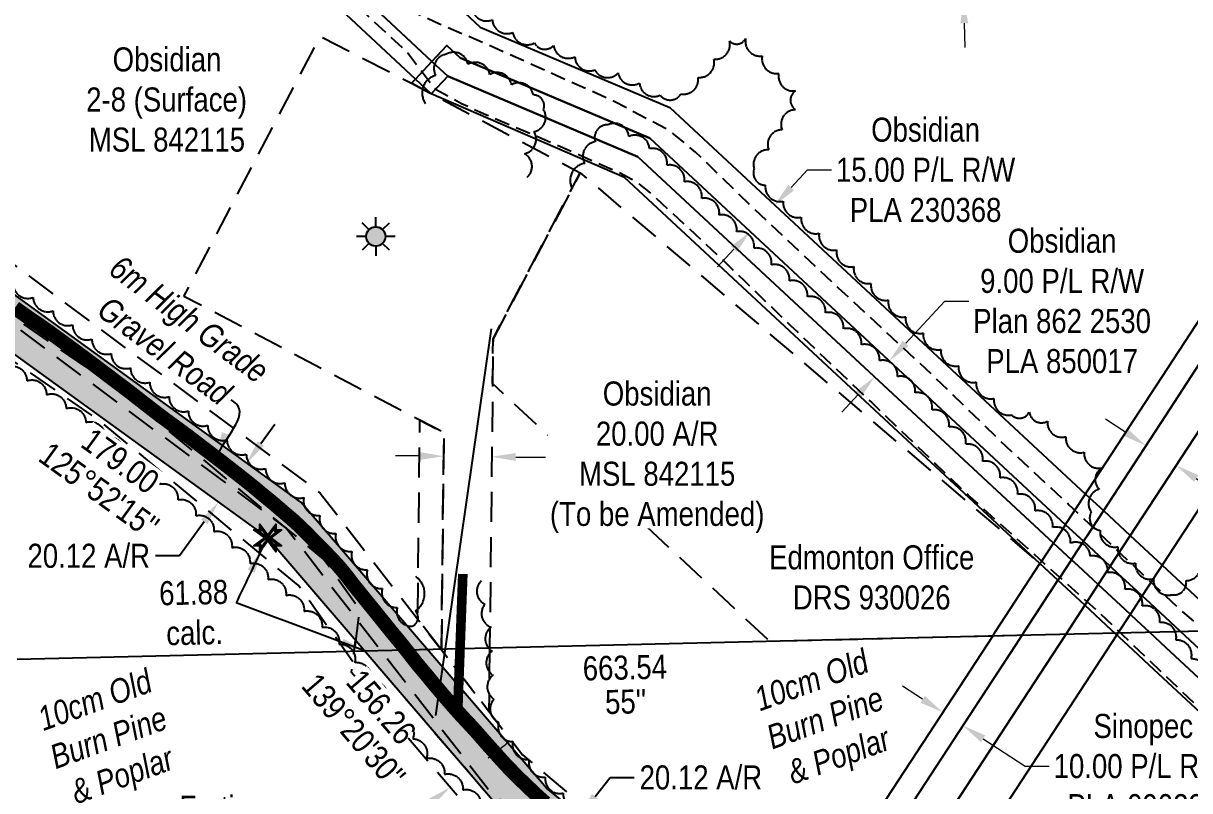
# Model space of a CAD drawing. Extents: x 613982 to 617633, y 5885839 to 5887889.
# Drawn here: x 615003.5 to 615488.2, y 5886910.2 to 5887229.1 of the extents above; entities that cross this region are included whole.
import ezdxf
from ezdxf.enums import TextEntityAlignment as Align

# ---------------------------------------------------------------- set-up
doc = ezdxf.new("R2010")
doc.units = 0
doc.header["$LTSCALE"] = 5
doc.header["$PDSIZE"] = 0.5
for name, pattern in [('0', [1, 1, 0]), ('foc-ACCESSROAD', [3.75, 2.5, -1.25]), ('foc-FLOWLINE', [3.75, 2.5, -1.25]), ('UG_PIPE', [1.875, 1.25, -0.625])]:
    doc.linetypes.add(name, pattern=pattern)
doc.layers.get('Defpoints').update_dxf_attribs({"color": 9})
for name, color, linetype in [('AS-PIPE-UG', 44, 'UG_PIPE'), ('AS-POWER', 104, 'foc-POWER'), ('AS-ROADS', 254, 'Continuous'), ('C-AR', 13, 'foc-ACCESSROAD'), ('C-RW', 13, 'Continuous'), ('C-WS', 13, 'foc-ACCESSROAD'), ('C-WS-S', 8, 'Continuous'), ('F-EZE', 190, 'foc-FLOWLINE'), ('F-RW', 190, 'Continuous'), ('F-WS', 190, 'foc-ACCESSROAD'), ('L-BD', 7, 'Continuous'), ('L-BD1', 253, 'Continuous'), ('L-MON', 1, 'Continuous'), ('L-SEC', 7, 'Continuous'), ('P-PROPOSED', 10, 'Continuous'), ('P-PROPOSED-H', 21, 'Continuous'), ('P-TXT', 4, 'Continuous'), ('T-BUSH', 110, '0'), ('T-BUSH-T', 110, 'Continuous')]:
    doc.layers.add(name, color=color, linetype=linetype)
for name, color, linetype, lineweight in [('C-AR-T', 13, 'Continuous', 9), ('C-RW-T', 13, 'Continuous', 9), ('C-WS-T', 13, 'Continuous', 9), ('F-EZE-T', 190, 'Continuous', 9), ('F-RW-T', 190, 'Continuous', 9), ('F-WS-T', 190, 'Continuous', 9), ('T-TEXT', 48, 'Continuous', 18)]:
    doc.layers.add(name, color=color, linetype=linetype, lineweight=lineweight)
doc.styles.add('175L', font='ARIALN.TTF', dxfattribs={"height": 20})
doc.styles.add('80CG', font='ARIALN.TTF', dxfattribs={"height": 10})
doc.styles.add('80L', font='ARIALN.TTF', dxfattribs={"height": 10})
doc.styles.add('80LS', font='ARIALNI.TTF', dxfattribs={"height": 10})
doc.styles.add('foc-LtypeFont', font='ARIALN.TTF', dxfattribs={"height": 7.35})
doc.linetypes.add('foc-POWER', pattern='A,6,-1,["P",foc-LtypeFont,S=0.2,R=0,X=-0.625,Y=-0.75],-1.24,4', length=12.24)
doc.dimstyles.new('Compass 5 000', dxfattribs={"dimscale": 5, "dimtxt": 9, "dimasz": 2, "dimexe": 0.2, "dimexo": 0.0625, "dimgap": 0.5, "dimtad": 0, "dimtih": 1, "dimtoh": 1, "dimzin": 0, "dimdsep": 46, "dimtxsty": '80CG', "dimcen": 0.1, "dimse1": 1, "dimse2": 1, "dimclrd": 256, "dimclrt": 256, "dimaunit": 1, "dimadec": 4, "dimazin": 0, "dimtfac": 0.06, "dimtofl": 0, "dimtmove": 0, "dimatfit": 1, "dimfxl": 0.2, "dimtolj": 1, "dimtzin": 0, "dimlwd": -1, "dimarcsym": 0})

# ---------------------------------------------------------------- blocks, each defined once
blk = doc.blocks.new('*D29')
at = {"layer": 'C-AR-T', "transparency": 16777216}
for p, q in [((615168.13, 5887049.3), (615158.13, 5887049.41)), ((615208.13, 5887048.87), (615220.52, 5887048.74))]:
    blk.add_line(p, q, dxfattribs=at)
for points in [[(615168.15, 5887050.97), (615168.11, 5887047.64), (615178.13, 5887049.19)], [(615208.15, 5887050.54), (615208.11, 5887047.21), (615198.13, 5887048.98)]]:
    blk.add_solid(points, dxfattribs=at)
at = {"layer": 'Defpoints', "color": 0, "transparency": 16777216}
for p in [(615198.13, 5887048.98), (615177.83, 5887020.92), (615197.82, 5887020.71)]:
    blk.add_point(p, dxfattribs=at)
at = {"layer": 'C-AR-T', "transparency": 16777216, "insert": (615266.9, 5887048.74), "char_height": 10, "attachment_point": 5, "style": '80CG', "bg_fill": 3, "box_fill_scale": 1.1, "bg_fill_color": 256, "bg_fill_true_color": 13158600, "bg_fill_transparency": 0}
blk.add_mtext('\\A1;Obsidian\\P20.00 A/R\\PMSL 842115\\P(To be Amended)', dxfattribs=at)
blk = doc.blocks.new('*D36')
at = {"layer": 'C-RW-T', "transparency": 16777216}
for p, q in [((615559.72, 5886907.75), (615566.52, 5886915.08)), ((615539.26, 5886885.71), (615521.6, 5886866.69)), ((615521.6, 5886866.69), (615511.6, 5886866.69))]:
    blk.add_line(p, q, dxfattribs=at)
for points in [[(615558.5, 5886908.88), (615560.94, 5886906.62), (615552.91, 5886900.42)], [(615538.04, 5886886.85), (615540.49, 5886884.58), (615546.07, 5886893.04)]]:
    blk.add_solid(points, dxfattribs=at)
at = {"layer": 'Defpoints', "color": 0, "transparency": 16777216}
for p in [(615505.44, 5886944.48), (615498.59, 5886937.11), (615546.07, 5886893.04)]:
    blk.add_point(p, dxfattribs=at)
at = {"layer": 'C-RW-T', "transparency": 16777216, "insert": (615472.52, 5886866.69), "char_height": 10, "attachment_point": 5, "style": '80CG'}
blk.add_mtext('\\A1;Obsidian\\P10.06 P/L R/W\\PPLA 961', dxfattribs=at)
blk = doc.blocks.new('*D41')
at = {"layer": 'C-RW-T', "transparency": 16777216}
for p, q in [((615393.39, 5887288.49), (615383.39, 5887288.49)), ((615393.85, 5887264.34), (615393.39, 5887288.49)), ((615394.53, 5887229.09), (615394.73, 5887219.09))]:
    blk.add_line(p, q, dxfattribs=at)
for points in [[(615395.52, 5887264.37), (615392.19, 5887264.3), (615394.05, 5887254.34)], [(615396.2, 5887229.12), (615392.87, 5887229.06), (615394.34, 5887239.09)]]:
    blk.add_solid(points, dxfattribs=at)
at = {"layer": 'Defpoints', "color": 0, "transparency": 16777216}
for p in [(615377.89, 5887254.03), (615394.05, 5887254.34), (615378.19, 5887238.78)]:
    blk.add_point(p, dxfattribs=at)
at = {"layer": 'C-RW-T', "transparency": 16777216, "insert": (615331.89, 5887288.49), "char_height": 10, "attachment_point": 5, "style": '80CG'}
blk.add_mtext('\\A1;Obsidian\\P15.24 Flowline R/W\\PPLA 4994', dxfattribs=at)
blk = doc.blocks.new('*D45')
at = {"layer": 'C-RW-T', "transparency": 16777216}
for p, q in [((615322.56, 5887160.83), (615329.37, 5887168.15)), ((615329.37, 5887168.15), (615339.37, 5887168.15)), ((615298.75, 5887135.18), (615291.95, 5887127.85))]:
    blk.add_line(p, q, dxfattribs=at)
for points in [[(615321.34, 5887161.96), (615323.78, 5887159.69), (615315.76, 5887153.5)], [(615297.53, 5887136.31), (615299.98, 5887134.04), (615305.56, 5887142.51)]]:
    blk.add_solid(points, dxfattribs=at)
at = {"layer": 'Defpoints', "color": 0, "transparency": 16777216}
for p in [(615315.76, 5887153.5), (615316.13, 5887153.16), (615305.93, 5887142.17)]:
    blk.add_point(p, dxfattribs=at)
at = {"layer": 'C-RW-T', "transparency": 16777216, "insert": (615378.45, 5887168.15), "char_height": 10, "attachment_point": 5, "style": '80CG'}
blk.add_mtext('\\A1;Obsidian\\P15.00 P/L R/W\\PPLA 230368', dxfattribs=at)
blk = doc.blocks.new('*D47')
at = {"layer": 'C-RW-T', "transparency": 16777216}
for p, q in [((615370.19, 5887096.11), (615386.48, 5887113.65)), ((615386.48, 5887113.65), (615396.48, 5887113.65)), ((615350.47, 5887074.85), (615343.66, 5887067.53))]:
    blk.add_line(p, q, dxfattribs=at)
for points in [[(615368.97, 5887097.24), (615371.41, 5887094.97), (615363.39, 5887088.78)], [(615349.24, 5887075.99), (615351.69, 5887073.72), (615357.27, 5887082.18)]]:
    blk.add_solid(points, dxfattribs=at)
at = {"layer": 'Defpoints', "color": 0, "transparency": 16777216}
for p in [(615344.75, 5887106.08), (615338.63, 5887099.48), (615363.39, 5887088.78)]:
    blk.add_point(p, dxfattribs=at)
at = {"layer": 'C-RW-T', "transparency": 16777216, "insert": (615435.2, 5887113.65), "char_height": 10, "attachment_point": 5, "style": '80CG'}
blk.add_mtext('\\A1;Obsidian\\P9.00 P/L R/W\\PPlan 862 2530\\PPLA 850017', dxfattribs=at)
blk = doc.blocks.new('*D59')
at = {"layer": 'Defpoints', "color": 0, "transparency": 16777216}
for p in [(615473.74, 5887059.31), (615486.33, 5887051.09), (615482.6, 5887045.38)]:
    blk.add_point(p, dxfattribs=at)
at = {"layer": 'F-RW-T', "transparency": 16777216}
for p, q in [((615461.64, 5887059.07), (615453.27, 5887064.54)), ((615490.97, 5887039.91), (615509.14, 5887028.04)), ((615509.14, 5887028.04), (615519.14, 5887028.04))]:
    blk.add_line(p, q, dxfattribs=at)
for points in [[(615462.55, 5887060.47), (615460.73, 5887057.68), (615470.01, 5887053.6)], [(615491.88, 5887041.31), (615490.06, 5887038.52), (615482.6, 5887045.38)]]:
    blk.add_solid(points, dxfattribs=at)
at = {"layer": 'F-RW-T', "transparency": 16777216, "insert": (615558.23, 5887028.04), "char_height": 10, "attachment_point": 5, "style": '80CG'}
blk.add_mtext('\\A1;Sinopec\\P15.00 P/L R/W\\PPLA 050709', dxfattribs=at)
blk = doc.blocks.new('*D62')
at = {"layer": 'Defpoints', "color": 0, "transparency": 16777216}
for p in [(615385.61, 5886942.73), (615372.38, 5886922.46), (615380.75, 5886916.99)]:
    blk.add_point(p, dxfattribs=at)
at = {"layer": 'F-RW-T', "transparency": 16777216}
for p, q in [((615377.24, 5886948.19), (615368.87, 5886953.66)), ((615402.36, 5886931.79), (615419.84, 5886920.37)), ((615419.84, 5886920.37), (615429.84, 5886920.37))]:
    blk.add_line(p, q, dxfattribs=at)
for points in [[(615378.15, 5886949.59), (615376.33, 5886946.8), (615385.61, 5886942.73)], [(615403.27, 5886933.18), (615401.45, 5886930.39), (615393.99, 5886937.26)]]:
    blk.add_solid(points, dxfattribs=at)
at = {"layer": 'F-RW-T', "transparency": 16777216, "insert": (615468.93, 5886920.37), "char_height": 10, "attachment_point": 5, "style": '80CG'}
blk.add_mtext('\\A1;Sinopec\\P10.00 P/L R/W\\PPLA 090223', dxfattribs=at)
blk = doc.blocks.new('GAS')
h = blk.add_hatch(color=255)
h.dxf.hatch_style = 1
edge = h.paths.add_edge_path()
edge.add_arc((0, 0), 0.9, 0, 360)
for p, q in [((-0.571, 0.571), (-1.142, 1.142)), ((0, 0.808), (0, 1.616)), ((0.571, 0.571), (1.142, 1.142)), ((-0.808, 0), (-1.616, 0)), ((1.616, 0), (0.808, 0)), ((-0.571, -0.571), (-1.142, -1.142)), ((0, -0.808), (0, -1.616)), ((1.142, -1.142), (0.571, -0.571))]:
    blk.add_line(p, q)
blk.add_circle((0, 0), 0.8)
blk = doc.blocks.new('TEMP')
h = blk.add_hatch(color=255)
h.dxf.hatch_style = 1
h.paths.add_polyline_path([(0, 0.251), (-0.666, 1.152), (-0.666, 0.666), (-1.152, 0.666), (-0.251, 0), (-1.152, -0.666), (-0.666, -0.666), (-0.666, -1.152), (0, -0.251), (0.666, -1.152), (0.666, -0.666), (1.152, -0.666), (0.251, 0), (1.152, 0.666), (0.666, 0.666), (0.666, 1.152)])
h.paths.add_polyline_path([(0.566, 0.849), (0.566, 0.566), (0.849, 0.566), (0.083, 0), (0.849, -0.566), (0.566, -0.566), (0.566, -0.849), (0, -0.083), (-0.566, -0.849), (-0.566, -0.566), (-0.849, -0.566), (-0.083, 0), (-0.849, 0.566), (-0.566, 0.566), (-0.566, 0.849), (0, 0.083)], flags=16)
h = blk.add_hatch(color=1)
h.dxf.hatch_style = 1
h.paths.add_polyline_path([(0, 0.083), (-0.566, 0.849), (-0.566, 0.566), (-0.849, 0.566), (-0.083, 0), (-0.849, -0.566), (-0.566, -0.566), (-0.566, -0.849), (0, -0.083), (0.566, -0.849), (0.566, -0.566), (0.849, -0.566), (0.083, 0), (0.849, 0.566), (0.566, 0.566), (0.566, 0.849)])
at = {"color": 1}
for p, q in [((-0.083, 0), (0.083, 0)), ((0, 0.083), (0, -0.083))]:
    blk.add_line(p, q, dxfattribs=at)
at = {"color": 255, "flags": 128}
blk.add_lwpolyline([(-0.251, 0), (-1.152, 0.666), (-0.666, 0.666), (-0.666, 1.152), (0, 0.251), (0.666, 1.152), (0.666, 0.666), (1.152, 0.666), (0.251, 0), (1.152, -0.666), (0.666, -0.666), (0.666, -1.152), (0, -0.251), (-0.666, -1.152), (-0.666, -0.666), (-1.152, -0.666)], close=True, dxfattribs=at)
at = {"color": 1, "flags": 128}
blk.add_lwpolyline([(-0.083, 0), (-0.849, 0.566), (-0.566, 0.566), (-0.566, 0.849), (0, 0.083), (0.566, 0.849), (0.566, 0.566), (0.849, 0.566), (0.083, 0), (0.849, -0.566), (0.566, -0.566), (0.566, -0.849), (0, -0.083), (-0.566, -0.849), (-0.566, -0.566), (-0.849, -0.566)], close=True, dxfattribs=at)
blk = doc.blocks.new('*D76')
at = {"layer": 'Defpoints', "color": 0, "transparency": 16777216}
for p in [(615188, 5886918.71), (615180.09, 5886912.6), (615180.85, 5886911.62)]:
    blk.add_point(p, dxfattribs=at)
at = {"layer": 'F-EZE-T', "transparency": 16777216}
for p, q in [((615196.67, 5886923.84), (615204.59, 5886929.96)), ((615172.94, 5886905.5), (615137.49, 5886878.11)), ((615137.49, 5886878.11), (615127.49, 5886878.11))]:
    blk.add_line(p, q, dxfattribs=at)
for points in [[(615195.65, 5886925.16), (615197.69, 5886922.52), (615188.76, 5886917.73)], [(615171.92, 5886906.82), (615173.96, 5886904.18), (615180.85, 5886911.62)]]:
    blk.add_solid(points, dxfattribs=at)
at = {"layer": 'F-EZE-T', "transparency": 16777216, "insert": (615082.69, 5886878.11), "char_height": 10, "attachment_point": 5, "style": '80CG'}
blk.add_mtext('\\A1;Fortis\\P10.00 Vegetation\\PControl R/W\\PEZE 870566', dxfattribs=at)
blk = doc.blocks.new('*D79')
at = {"layer": 'Defpoints', "color": 0, "transparency": 16777216}
for p in [(615095.19, 5887047.17), (615083.41, 5887030.87), (615084.52, 5887030.07)]:
    blk.add_point(p, dxfattribs=at)
at = {"layer": 'P-TXT', "transparency": 16777216}
for p, q in [((615102.17, 5887054.47), (615108.03, 5887062.57)), ((615078.66, 5887021.96), (615068.39, 5887007.75)), ((615068.39, 5887007.75), (615058.39, 5887007.75))]:
    blk.add_line(p, q, dxfattribs=at)
for points in [[(615100.82, 5887055.45), (615103.52, 5887053.49), (615096.31, 5887046.37)], [(615077.31, 5887022.94), (615080.01, 5887020.99), (615084.52, 5887030.07)]]:
    blk.add_solid(points, dxfattribs=at)
at = {"layer": 'P-TXT', "transparency": 16777216, "insert": (615030.65, 5887007.75), "char_height": 10, "attachment_point": 5, "style": '80CG'}
blk.add_mtext('\\A1;20.12 A/R', dxfattribs=at)
blk = doc.blocks.new('*D80')
at = {"layer": 'Defpoints', "color": 0, "transparency": 16777216}
for p in [(615234.81, 5886900.05), (615243.17, 5886893.35), (615230.58, 5886877.66)]:
    blk.add_point(p, dxfattribs=at)
at = {"layer": 'P-TXT', "transparency": 16777216}
for p, q in [((615241.07, 5886907.85), (615247.33, 5886915.65)), ((615247.33, 5886915.65), (615257.33, 5886915.65)), ((615215.97, 5886876.57), (615209.71, 5886868.77))]:
    blk.add_line(p, q, dxfattribs=at)
for points in [[(615239.77, 5886908.9), (615242.37, 5886906.81), (615234.81, 5886900.05)], [(615214.67, 5886877.61), (615217.27, 5886875.52), (615222.23, 5886884.37)]]:
    blk.add_solid(points, dxfattribs=at)
at = {"layer": 'P-TXT', "transparency": 16777216, "insert": (615285.06, 5886915.65), "char_height": 10, "attachment_point": 5, "style": '80CG'}
blk.add_mtext('\\A1;20.12 A/R', dxfattribs=at)

msp = doc.modelspace()

# ---------------------------------------------------------------- hatches: boundary and pattern name
at = {"layer": 'P-PROPOSED-H'}
h = msp.add_hatch(color=256, dxfattribs=at)
h.dxf.hatch_style = 1
h.paths.add_polyline_path([(614793.586, 5887162.269), (614960.037, 5887120.083), (615105.034, 5887015.236), (615206.805, 5886896.741), (615384.875, 5886753.869), (615383.848, 5886785.331), (615346.874, 5886810.145), (615220.847, 5886911.26), (615118.744, 5887030.142), (614968.706, 5887138.635), (614793.114, 5887183.138)])

# ---------------------------------------------------------------- linework, layer by layer
at = {"layer": 'AS-PIPE-UG', "flags": 128}
for points in [[(615509.574, 5886781.53), (615511.394, 5886785.946), (615514.34, 5886792.812), (615517.991, 5886801.301), (615521.439, 5886809.824), (615523.596, 5886819.279), (615525.93, 5886832.97), (615525.654, 5886851.128), (615520.971, 5886879.999), (615521.827, 5886912.577), (615520.47, 5886932.661), (615520.212, 5886944.424), (615519.98, 5886948.583), (615519.922, 5886952.318), (615517.795, 5886956.605), (615509.695, 5886964.128), (615483.593, 5886986.06), (615437.72, 5887029.315), (615411.999, 5887053.174), (615382.927, 5887081.367), (615342.238, 5887119.091), (615306.298, 5887152.822), (615289.105, 5887169.566), (615282.805, 5887175.6), (615278.07, 5887179.504), (615271.901, 5887184.508), (615248.771, 5887196.791), (615230.659, 5887204.822), (615196.228, 5887220.311), (615176.483, 5887228.676), (615166.268, 5887233.476), (615162.001, 5887236.257), (615153.124, 5887243.049), (615127.03, 5887267.502), (615093.713, 5887297.84), (615047.565, 5887341.939), (615021.581, 5887364.998), (614987.294, 5887395.258), (614957.68, 5887420.286), (614916.534, 5887458.336), (614877.37, 5887497.53), (614859.112, 5887516.399), (614843.675, 5887530.657), (614837.124, 5887536.195), (614830.35, 5887541.639), (614822.624, 5887548.024), (614816.637, 5887553.047), (614813.933, 5887554.584), (614808.412, 5887558.82), (614806.01, 5887560.829), (614805.239, 5887563.402), (614805.452, 5887567.769), (614804.801, 5887568.746)], [(614874.762, 5887484.947), (614888.678, 5887473.024), (614901.499, 5887461.644), (614915.934, 5887447.31), (614933.102, 5887429.686), (614951.127, 5887413.424), (614965.866, 5887399.098), (614980.336, 5887385.941), (614994.465, 5887372.86), (615013.04, 5887355.692), (615028.815, 5887342.096), (615042.23, 5887329.712), (615056.508, 5887316.568), (615071.518, 5887302.823), (615092.555, 5887282.614), (615121.936, 5887255.113), (615132.474, 5887245.45), (615150.961, 5887228.145), (615162.877, 5887217.234), (615174.827, 5887201.662), (615185.639, 5887195.761), (615195.962, 5887191.074), (615219.089, 5887181.213), (615251.106, 5887167.166), (615256.302, 5887164.377), (615259.297, 5887162.4), (615265.837, 5887157.084), (615292.548, 5887132.298), (615303.067, 5887122.162), (615322.183, 5887103.667), (615355.934, 5887071.596), (615396.889, 5887032.345), (615451.006, 5886983.867), (615491.313, 5886945.393), (615517.582, 5886920.835), (615560.609, 5886879.49), (615575.792, 5886865.042), (615583.067, 5886856.566), (615587.272, 5886848.722), (615592.028, 5886837.959), (615600.516, 5886809.895), (615603.778, 5886798.3), (615606.449, 5886789.985), (615609.584, 5886781.845), (615613.047, 5886780.028)]]:
    msp.add_lwpolyline(points, dxfattribs=at)
at = {"layer": 'AS-POWER', "flags": 128}
msp.add_lwpolyline([(615174.912, 5886941.41), (615198.064, 5887102.129)], dxfattribs=at)
at = {"layer": 'AS-ROADS', "flags": 128}
for points, const_width in [([(615220.43, 5886905.116), (615217.641, 5886907.564), (615214.964, 5886910.087), (615212.365, 5886912.58), (615209.851, 5886914.996), (615207.417, 5886917.441), (615205.029, 5886919.857), (615202.73, 5886922.329), (615200.287, 5886925.03), (615197.691, 5886927.921), (615195.642, 5886930.213), (615193.533, 5886932.634), (615191.379, 5886935.076), (615189.157, 5886937.506), (615186.895, 5886939.908), (615184.624, 5886942.383), (615182.393, 5886944.872), (615180.216, 5886947.392), (615178.038, 5886949.88), (615175.918, 5886952.407), (615173.794, 5886954.916), (615171.722, 5886957.463), (615169.612, 5886959.957), (615167.481, 5886962.501), (615165.399, 5886965.125), (615163.322, 5886967.807), (615161.156, 5886970.526), (615158.9, 5886973.281), (615156.563, 5886976.068), (615154.21, 5886979.01), (615151.823, 5886981.971), (615149.462, 5886984.918), (615147.103, 5886987.8), (615144.778, 5886990.666), (615142.492, 5886993.471), (615140.275, 5886996.237), (615138.195, 5886999.005), (615136.068, 5887001.618), (615133.895, 5887004.176), (615131.554, 5887006.673), (615129.073, 5887009.243), (615126.488, 5887011.878), (615123.787, 5887014.613), (615120.985, 5887017.458), (615118.052, 5887020.319), (615115.014, 5887023.101), (615112.114, 5887025.542), (615109.556, 5887027.746), (615107.077, 5887029.864), (615104.598, 5887031.896), (615102.114, 5887033.921), (615099.671, 5887035.992), (615097.056, 5887038.105), (615094.179, 5887040.407), (615091.099, 5887042.793), (615087.931, 5887045.282), (615084.69, 5887047.785), (615081.42, 5887050.296), (615078.082, 5887052.798), (615074.794, 5887055.354), (615071.477, 5887057.901), (615068.056, 5887060.391), (615064.592, 5887062.933), (615061.153, 5887065.458), (615057.762, 5887068.036), (615054.412, 5887070.649), (615051.018, 5887073.3), (615047.581, 5887075.983), (615044.064, 5887078.637), (615040.494, 5887081.32), (615036.946, 5887084.012), (615033.375, 5887086.735), (615029.794, 5887089.413), (615026.186, 5887092.071), (615022.606, 5887094.726), (615020.184, 5887096.497), (615016.57, 5887099.139), (615014.14, 5887100.929), (615010.505, 5887103.494), (615006.896, 5887105.927), (615003.341, 5887108.42), (614999.93, 5887110.848)], 5.998), ([(615183.989, 5886943.094), (615186.119, 5887000.265)], 3.999)]:
    msp.add_lwpolyline(points, dxfattribs=dict(at, const_width=const_width))
at = {"layer": 'C-AR', "flags": 128}
msp.add_lwpolyline([(614792.958, 5887189.971), (614978.266, 5887144.603), (615126.854, 5887033.9), (615210.947, 5886925.08), (615384.037, 5886779.556), (615384.918, 5886752.577), (615196.352, 5886911.075), (615112.626, 5887019.42), (614969.521, 5887126.037), (614793.433, 5887169.148)], close=True, dxfattribs=at)
at = {"layer": 'C-RW', "flags": 128}
for points in [[(615583.629, 5886858.148), (615471.432, 5886962.378), (615464.673, 5886968.657), (615457.118, 5886975.669), (615455.775, 5886976.923), (615444.619, 5886987.288), (615433.467, 5886997.648), (615425.992, 5887004.558), (615253.287, 5887165.051), (615173.007, 5887199.798), (615166.428, 5887205.935), (615135.713, 5887234.589)], [(615150.161, 5887234.861), (615173.286, 5887213.284), (615179.865, 5887207.147), (615258.844, 5887173.627), (615431.62, 5887013.106), (615439.056, 5887006.196), (615441.847, 5887003.604), (615450.208, 5886995.836), (615461.364, 5886985.472), (615466.087, 5886981.085), (615471.536, 5886976.018), (615478.283, 5886969.752), (615592.411, 5886863.729)], [(615513.631, 5886949.194), (615484.422, 5886976.331), (615471.784, 5886988.071), (615468.495, 5886991.126), (615466.358, 5886993.111), (615458.563, 5887000.353), (615455.202, 5887003.475), (615444.052, 5887013.835), (615436.614, 5887020.745), (615263.811, 5887181.293), (615184.967, 5887214.755), (615179.455, 5887219.895), (615173.286, 5887213.284), (615162.481, 5887223.367), (615150.161, 5887234.861)], [(615184.722, 5887235.513), (615193.33, 5887227.523), (615272.094, 5887194.066), (615444.938, 5887033.476), (615452.37, 5887026.571), (615463.526, 5887016.207), (615476.814, 5887003.863), (615505.881, 5886976.851)], [(615592.411, 5886863.729), (615478.283, 5886969.752), (615471.536, 5886976.018), (615466.087, 5886981.085), (615461.364, 5886985.472), (615450.208, 5886995.836), (615441.847, 5887003.604), (615439.056, 5887006.196), (615431.62, 5887013.106), (615258.844, 5887173.627), (615179.865, 5887207.147), (615173.007, 5887199.798), (615164.773, 5887204.162), (615166.428, 5887205.935), (615173.286, 5887213.284), (615179.455, 5887219.895), (615184.967, 5887214.755), (615184.967, 5887214.755), (615263.811, 5887181.293), (615436.615, 5887020.745), (615444.053, 5887013.836), (615455.203, 5887003.476), (615458.563, 5887000.354), (615466.358, 5886993.111), (615471.784, 5886988.071), (615484.422, 5886976.331), (615600.26, 5886868.714)]]:
    msp.add_lwpolyline(points, dxfattribs=at)
at = {"layer": 'C-WS', "flags": 128}
msp.add_lwpolyline([(615197.257, 5886969.382), (615196.964, 5886943.175), (615177.248, 5886968.689), (615178.256, 5887058.938), (615168.309, 5887064.155), (615070.213, 5887115.598), (615126.871, 5887223.642), (615164.773, 5887204.162), (615173.007, 5887199.798), (615234.916, 5887166.983), (615198.692, 5887097.909), (615198.485, 5887079.391), (615197.257, 5886969.382)], close=True, dxfattribs=at)
at = {"layer": 'F-EZE', "flags": 128}
for points in [[(615140.407, 5886963.797), (615117.719, 5886995.55), (615034.922, 5887064.192), (614967.807, 5887110.481), (614966.325, 5887111.204), (614945.804, 5887121.214), (614922.003, 5887128.831), (614820.518, 5887152.25), (614803.233, 5887154.74), (614794.665, 5887155.974), (614794.667, 5887155.92), (614791.671, 5887155.798), (614791.626, 5887156.897), (614788.116, 5887157.402), (614786.518, 5887196.151), (614775.619, 5887525.42), (614790.605, 5887525.916), (614801.502, 5887196.708), (614802.605, 5887169.979), (614823.278, 5887167.002), (614925.98, 5887143.302), (614951.405, 5887135.165), (614972.898, 5887124.681), (614975.393, 5887123.464), (615043.981, 5887076.158), (615128.788, 5887005.851), (615143.229, 5886985.639)], [(615177.248, 5886968.689), (615167.385, 5886981.452), (615168.309, 5887064.155), (615178.256, 5887058.938), (615177.248, 5886968.689)], [(615385.305, 5886740.709), (615199.826, 5886889.524), (615139.835, 5886959.374), (615141.558, 5886972.71), (615206.805, 5886896.741), (615384.875, 5886753.869)]]:
    msp.add_lwpolyline(points, close=True, dxfattribs=at)
at = {"layer": 'F-RW', "flags": 128}
for points in [[(615234.276, 5886719.52), (615244.544, 5886732.304), (615247.147, 5886735.544), (615263.379, 5886755.757), (615298.115, 5886808.888), (615300.002, 5886811.774), (615303.63, 5886817.325), (615305.81, 5886820.653), (615309.147, 5886825.763), (615316.928, 5886837.663), (615394.838, 5886956.831), (615406.339, 5886974.439), (615407.561, 5886976.319), (615425.997, 5887004.548), (615426.622, 5887005.465), (615431.62, 5887013.106), (615432.177, 5887013.96), (615436.615, 5887020.745), (615437.177, 5887021.605), (615495.53, 5887110.866)], [(615007.796, 5886714.261), (615244.544, 5886732.304), (615258.185, 5886733.343), (615271.47, 5886749.852), (615305.817, 5886802.389), (615307.708, 5886805.28), (615313.488, 5886814.12), (615324.633, 5886831.169), (615415.943, 5886970.855), (615418.485, 5886974.733), (615419.703, 5886976.602), (615433.467, 5886997.648), (615434.061, 5886998.558), (615439.056, 5887006.196), (615439.617, 5887007.054), (615444.053, 5887013.837), (615444.617, 5887014.7), (615445.55, 5887016.125), (615478.126, 5887066.024), (615495.924, 5887093.285)], [(615495.924, 5887093.285), (615478.126, 5887066.024), (615445.55, 5887016.125), (615444.617, 5887014.7), (615444.053, 5887013.837), (615439.617, 5887007.054), (615439.056, 5887006.196), (615434.061, 5886998.558), (615433.467, 5886997.648), (615419.703, 5886976.602), (615418.485, 5886974.733), (615415.943, 5886970.855), (615403.207, 5886951.363), (615324.633, 5886831.169), (615313.488, 5886814.12), (615307.708, 5886805.28), (615305.817, 5886802.389), (615271.47, 5886749.852), (615260.81, 5886736.592), (615258.19, 5886733.332), (615247.941, 5886720.552)], [(615495.42, 5887064.99), (615455.203, 5887003.476), (615450.208, 5886995.836), (615444.619, 5886987.288), (615436.704, 5886975.174), (615428.505, 5886962.643), (615336.141, 5886821.346), (615325.063, 5886804.4), (615319.269, 5886795.537), (615284.049, 5886741.661), (615265.805, 5886718.886)], [(615265.805, 5886718.886), (615284.049, 5886741.661), (615319.269, 5886795.537), (615325.063, 5886804.4), (615336.141, 5886821.346), (615428.505, 5886962.643), (615436.704, 5886975.174), (615444.619, 5886987.288), (615450.208, 5886995.836), (615455.203, 5887003.476), (615495.42, 5887064.99)], [(615514.643, 5887061.783), (615468.495, 5886991.126), (615463.504, 5886983.484), (615458.425, 5886975.701), (615457.915, 5886974.929), (615350.02, 5886809.73), (615338.932, 5886792.753), (615333.123, 5886783.86), (615298.648, 5886731.079), (615258.972, 5886681.55)]]:
    msp.add_lwpolyline(points, dxfattribs=at)
at = {"layer": 'F-WS', "flags": 128}
msp.add_lwpolyline([(615406.338, 5886974.439), (615313.843, 5886972.201), (615198.485, 5887079.391), (615198.692, 5887097.909), (615234.916, 5887166.983), (615425.992, 5887004.558), (615433.467, 5886997.648), (615419.704, 5886976.601), (615418.484, 5886974.733), (615406.338, 5886974.439)], close=True, dxfattribs=at)
at = {"layer": 'L-SEC'}
for p, q in [((615404.525, 5886974.505), (615808.433, 5886984.162)), ((615000.96, 5886964.857), (615404.525, 5886974.505))]:
    msp.add_line(p, q, dxfattribs=at)
at = {"layer": 'P-PROPOSED', "flags": 128}
msp.add_lwpolyline([(614793.586, 5887162.269), (614960.037, 5887120.083), (615105.034, 5887015.236), (615206.805, 5886896.741), (615384.875, 5886753.869), (615383.848, 5886785.331), (615346.874, 5886810.145), (615220.847, 5886911.26), (615118.744, 5887030.142), (614968.706, 5887138.635), (614793.114, 5887183.138)], close=True, dxfattribs=at)
at = {"layer": 'T-BUSH', "flags": 128}
for points in [[(614850.788, 5887540.689, 0.5205671), (614854.799, 5887532.113, 0.5205671), (614862.098, 5887525.284, 0.5205671), (614869.398, 5887518.455, 0.5205671), (614876.698, 5887511.625, 0.5205671), (614884.008, 5887504.807, 0.5205671), (614891.413, 5887498.092, 0.5205671), (614898.818, 5887491.377, 0.5205671), (614906.223, 5887484.662, 0.5205671), (614913.628, 5887477.947, 0.5205671), (614921.033, 5887471.232, 0.5205671), (614928.438, 5887464.517, 0.5205671), (614935.843, 5887457.802, 0.5205671), (614943.258, 5887451.098, 0.5205671), (614950.674, 5887444.395, 0.5205671), (614958.089, 5887437.691, 0.5205671), (614965.505, 5887430.988, 0.5205671), (614972.921, 5887424.285, 0.5205671), (614980.411, 5887428.662, 0.5205671), (614987.704, 5887422.884, 0.5205671), (614994.979, 5887416.028, 0.5205671), (615002.253, 5887409.172, 0.5205671), (615007.913, 5887401.802, 0.5205671), (615005.94, 5887392.002, 0.5205671), (615013.068, 5887385.89, 0.5205671), (615016.217, 5887393.304, 0.5205671), (615023.658, 5887387.481, 0.5205671), (615031.305, 5887381.042, 0.5205671), (615038.951, 5887374.604, 0.5205671), (615046.598, 5887368.165, 0.5205671), (615054.245, 5887361.727, 0.5205671), (615049.909, 5887354.614, 0.5205671), (615055.883, 5887347.781, 0.5205671), (615063.221, 5887340.992, 0.5205671), (615070.559, 5887334.204, 0.5205671), (615077.897, 5887327.416, 0.5205671), (615085.235, 5887320.627, 0.5205671), (615092.573, 5887313.839, 0.5205671), (615099.876, 5887307.013, 0.5205671), (615107.166, 5887300.174, 0.5205671), (615114.457, 5887293.335, 0.5205671), (615121.747, 5887286.496, 0.5205671), (615129.037, 5887279.656, 0.5205671), (615136.328, 5887272.817, 0.5205671), (615143.618, 5887265.978, 0.5205671), (615149.18, 5887271.728, 0.5205671), (615156.663, 5887265.101, 0.5205671), (615164.147, 5887258.473, 0.5205671), (615171.631, 5887251.846, 0.5205671), (615179.115, 5887245.219, 0.5205671), (615180.768, 5887238.599, 0.5205671), (615189.903, 5887235.834, 0.5205671), (615198.392, 5887230.556, 0.5205671), (615206.882, 5887225.278, 0.5205671), (615215.866, 5887220.925, 0.5205671), (615223.852, 5887219.883, 0.5205671), (615232.684, 5887215.201, 0.5205671), (615240.985, 5887209.718, 0.5205671), (615250.648, 5887208.44, 0.5205671), (615259.526, 5887204.269, 0.5205671), (615268.136, 5887199.189, 0.5205671), (615276.816, 5887199.75, 0.5205671), (615283.905, 5887206.634, 0.5205671), (615290.441, 5887214.197, 0.5205671), (615296.978, 5887221.76, 0.5205671), (615303.672, 5887222.752, 0.5205671), (615310.563, 5887215.511, 0.5205671), (615317.454, 5887208.27, 0.5205671), (615324.345, 5887201.028, 0.5205671), (615324.322, 5887193.185, 0.5205671), (615318.784, 5887184.863, 0.5205671), (615313.247, 5887176.54, 0.5205671), (615307.197, 5887168.62, 0.5205671), (615311.867, 5887161.816, 0.5205671), (615319.316, 5887155.15, 0.5205671), (615326.765, 5887148.484, 0.5205671), (615334.214, 5887141.818, 0.5205671), (615341.452, 5887134.925, 0.5205671), (615348.63, 5887127.968, 0.5205671), (615355.807, 5887121.01, 0.5205671), (615362.985, 5887114.053, 0.5205671), (615370.19, 5887107.124, 0.5205671), (615377.527, 5887100.335, 0.5205671), (615384.864, 5887093.546, 0.5205671), (615392.201, 5887086.757, 0.5205671), (615399.539, 5887079.968, 0.5205671), (615406.876, 5887073.179, 0.5205671), (615414.213, 5887066.39, 0.5205671), (615421.526, 5887067.519, 0.5205671), (615429.099, 5887063.714, 0.5205671), (615436.742, 5887057.271, 0.5205671), (615444.384, 5887050.827, 0.5205671), (615452.027, 5887044.384, 0.5205671), (615450.627, 5887035.477, 0.5205671), (615447.309, 5887026.047, 0.5205671), (615451.029, 5887018.351, 0.5205671), (615458.346, 5887011.54, 0.5205671), (615465.712, 5887004.784, 0.5205671), (615473.249, 5886998.218, 0.5205671), (615480.787, 5886991.652, 0.5205671), (615486.762, 5886997.501, 0.5205671), (615492.438, 5887005.73, 0.5205671), (615499.727, 5886999.405, 0.5205671), (615507.067, 5886992.619, 0.5205671), (615514.407, 5886985.833, 0.5205671), (615512.034, 5886977.494, 0.5205671), (615520.634, 5886978.811, 0.5205671), (615527.518, 5886975.902, 0.5205671), (615531.937, 5886966.936, 0.5205671), (615536.356, 5886957.97, 0.5205671), (615540.776, 5886949.003, 0.5205671), (615543.408, 5886939.545, 0.5205671), (615544.197, 5886929.58, 0.5205671), (615547.298, 5886921.594, 0.5205671), (615554.63, 5886914.8, 0.5205671), (615561.962, 5886908.005, 0.5205671), (615569.294, 5886901.21, 0.5205671), (615576.626, 5886894.416, 0.5205671), (615583.947, 5886887.665, 0.5205671), (615591.335, 5886880.931, 0.5205671), (615598.723, 5886874.197, 0.5205671), (615604.193, 5886866.253, 0.5205671), (615607.096, 5886856.687, 0.5205671), (615610, 5886847.122, 0.5205671), (615612.936, 5886837.567, 0.5205671), (615615.951, 5886828.036, 0.5205671), (615618.967, 5886818.505, 0.5205671), (615621.982, 5886808.975, 0.5205671), (615624.997, 5886799.444, 0.5205671), (615628.012, 5886789.913), (615630.819, 5886781.042, 0.5205671)], [(614801.81, 5887258.558, 0.5205671), (614802.132, 5887248.567, 0.5205671), (614802.453, 5887238.576, 0.5205671), (614802.775, 5887228.585, 0.5205671), (614803.096, 5887218.594, 0.5205671), (614803.417, 5887208.603, 0.5205671), (614803.739, 5887198.612, 0.5205671), (614804.06, 5887188.621, 0.5205671), (614810.846, 5887182.95, 0.5205671), (614820.192, 5887179.446, 0.5205671), (614829.701, 5887176.363, 0.5205671), (614839.299, 5887173.596, 0.5205671), (614849.02, 5887171.267, 0.5205671), (614858.741, 5887168.937, 0.5205671), (614868.462, 5887166.608, 0.5205671), (614878.183, 5887164.278, 0.5205671), (614887.904, 5887161.948, 0.5205671), (614897.625, 5887159.619, 0.5205671), (614907.346, 5887157.289, 0.5205671), (614917.068, 5887154.96, 0.5205671), (614926.789, 5887152.63, 0.5205671), (614936.51, 5887150.301, 0.5205671), (614946.147, 5887147.683, 0.5205671), (614955.611, 5887144.465, 0.5205671), (614965.075, 5887141.246, 0.5205671), (614974.107, 5887137.13, 0.5205671), (614982.515, 5887131.723, 0.5205671), (614990.91, 5887126.295, 0.5205671), (614999.237, 5887120.766, 0.5205671), (615007.533, 5887115.188, 0.5205671), (615015.828, 5887109.61, 0.5205671), (615023.955, 5887103.795, 0.5205671), (615031.974, 5887097.827, 0.5205671), (615039.993, 5887091.858, 0.5205671), (615048.012, 5887085.889, 0.5205671), (615056.031, 5887079.921, 0.5205671), (615064.049, 5887073.952, 0.5205671), (615072.068, 5887067.983, 0.5205671), (615080.087, 5887062.015, 0.5205671), (615088.106, 5887056.046, 0.5205671), (615096.125, 5887050.077, 0.5205671), (615104.143, 5887044.109, 0.5205671), (615112.162, 5887038.14, 0.5205671), (615120.063, 5887032.042, 0.5205671), (615126.716, 5887024.582, 0.5205671), (615133.369, 5887017.121, 0.5205671), (615140.023, 5887009.661, 0.5205671), (615146.445, 5887002.005, 0.5205671), (615152.672, 5886994.186, 0.5205671), (615158.9, 5886986.367, 0.5205671), (615165.127, 5886978.547, 0.5205671), (615166.465, 5886984.899, 0.5205671), (615166.58, 5886999.162, 0.5205671)], [(615212.907, 5887165.181, 0.5205671), (615211.734, 5887174.89, 0.5205671), (615215.701, 5887184.066, 0.5205671), (615219.669, 5887193.241, 0.5205671), (615215.43, 5887199.309, 0.5205671), (615206.381, 5887203.557, 0.5205671), (615197.333, 5887207.805, 0.5205671), (615188.284, 5887212.053, 0.5205671), (615179.19, 5887216.202, 0.5205671), (615174.813, 5887207.421, 0.5205671), (615170.583, 5887195.724, 0.5205671)], [(615507.32, 5886825.099, 0.5205671), (615517.281, 5886824.262, 0.5205671), (615527.243, 5886823.424, 0.5205671), (615537.204, 5886822.587, 0.5205671), (615547.189, 5886822.143, 0.5205671), (615557.178, 5886821.765, 0.5205671), (615567.167, 5886821.387, 0.5205671), (615577.156, 5886821.009, 0.5205671), (615577.978, 5886812.012, 0.5205671), (615585.395, 5886806.574, 0.5205671), (615595.064, 5886804.037, 0.5205671), (615604.975, 5886802.89, 0.5205671), (615606.63, 5886809.024, 0.5205671), (615603.548, 5886818.532, 0.5205671), (615600.43, 5886828.03, 0.5205671), (615597.312, 5886837.527, 0.5205671), (615594.194, 5886847.025, 0.5205671), (615591.076, 5886856.523, 0.5205671), (615586.777, 5886865.271, 0.5205671), (615579.514, 5886872.139, 0.5205671), (615572.251, 5886879.007, 0.5205671), (615564.987, 5886885.875, 0.5205671), (615557.724, 5886892.743, 0.5205671), (615550.405, 5886899.552, 0.5205671), (615543.036, 5886906.306, 0.5205671), (615535.666, 5886913.059, 0.5205671), (615528.296, 5886919.813, 0.5205671), (615521.662, 5886927.288, 0.5205671), (615515.049, 5886934.785, 0.5205671), (615508.437, 5886942.282, 0.5205671), (615501.716, 5886949.681, 0.5205671), (615495.079, 5886957.151, 0.5205671), (615488.82, 5886964.945, 0.5205671), (615482.56, 5886972.739, 0.5205671), (615475.754, 5886980.032, 0.5205671), (615468.536, 5886986.948, 0.5205671), (615461.318, 5886993.864, 0.5205671), (615454.101, 5887000.78, 0.5205671), (615446.883, 5887007.695, 0.5205671), (615438.697, 5887013.043, 0.5205671), (615431.246, 5887019.611, 0.5205671), (615423.973, 5887026.468, 0.5205671), (615416.699, 5887033.325, 0.5205671), (615409.425, 5887040.182, 0.5205671), (615402.151, 5887047.039, 0.5205671), (615395.135, 5887054.159, 0.5205671), (615388.135, 5887061.295, 0.5205671), (615381.136, 5887068.432, 0.5205671), (615374.136, 5887075.568, 0.5205671), (615366.723, 5887082.27, 0.5205671), (615359.244, 5887088.902, 0.5205671), (615351.765, 5887095.535, 0.5205671), (615344.286, 5887102.167, 0.5205671), (615336.806, 5887108.799, 0.5205671), (615329.327, 5887115.432, 0.5205671), (615321.848, 5887122.064, 0.5205671), (615314.376, 5887128.704, 0.5205671), (615307.142, 5887135.603, 0.5205671), (615299.908, 5887142.502, 0.5205671), (615292.675, 5887149.402, 0.5205671), (615285.441, 5887156.301, 0.5205671), (615278.207, 5887163.2, 0.5205671), (615270.974, 5887170.099, 0.5205671), (615263.74, 5887176.999, 0.5205671), (615255.164, 5887182.067, 0.5205671), (615246.407, 5887186.888, 0.5205671), (615241.155, 5887179.877, 0.5205671), (615236.767, 5887170.896, 0.5205671), (615231.6, 5887160.318, 0.5205671)], [(614899.865, 5887085.859, -0.5205671), (614902.317, 5887095.55, -0.5205671), (614904.769, 5887105.241, -0.5205671), (614907.22, 5887114.932, -0.5205671), (614909.672, 5887124.623, -0.5205671), (614916.746, 5887125.64, -0.5205671), (614926.158, 5887122.271, -0.5205671), (614935.569, 5887118.901, -0.5205671), (614944.98, 5887115.532, -0.5205671), (614954.392, 5887112.163, -0.5205671), (614963.803, 5887108.793, -0.5205671), (614972.257, 5887103.581, -0.5205671), (614980.425, 5887097.818, -0.5205671), (614988.593, 5887092.056, -0.5205671), (614996.761, 5887086.293, -0.5205671), (615004.929, 5887080.53, -0.5205671), (615013.098, 5887074.768, -0.5205671), (615021.266, 5887069.005, -0.5205671), (615029.434, 5887063.243, -0.5205671), (615037.345, 5887057.151, -0.5205671), (615044.924, 5887050.633, -0.5205671), (615052.503, 5887044.114, -0.5205671), (615060.082, 5887037.596, -0.5205671), (615067.66, 5887031.078, -0.5205671), (615075.173, 5887024.484, -0.5205671), (615082.662, 5887017.862, -0.5205671), (615090.15, 5887011.24, -0.5205671), (615097.638, 5887004.618, -0.5205671), (615105.126, 5886997.996, -0.5205671), (615112.614, 5886991.374, -0.5205671), (615120.103, 5886984.751, -0.5205671), (615127.591, 5886978.129, -0.5205671), (615134.635, 5886971.066, -0.5205671), (615141.198, 5886963.526, -0.5205671), (615147.762, 5886955.987, -0.5205671), (615154.325, 5886948.447, -0.5205671), (615159.913, 5886940.178, -0.5205671), (615165.286, 5886931.749, -0.5205671), (615170.936, 5886923.559, -0.5205671), (615178.511, 5886917.037, -0.5205671), (615186.087, 5886910.514, -0.5205671), (615193.662, 5886903.992, -0.5205671), (615201.237, 5886897.469, -0.5205671), (615208.812, 5886890.947, -0.5205671), (615216.387, 5886884.425, -0.5205671), (615223.962, 5886877.902, -0.5205671), (615231.537, 5886871.379, -0.5205671), (615239.112, 5886864.856, -0.5205671), (615246.687, 5886858.333, -0.5205671), (615254.362, 5886851.93, -0.5205671), (615262.149, 5886845.663, -0.5205671), (615269.936, 5886839.395, -0.5205671), (615277.723, 5886833.127, -0.5205671), (615285.511, 5886826.86, -0.5205671), (615284.897, 5886817.111, -0.5205671), (615283.565, 5886804.777, -0.5205671)], [(615193.766, 5886997.381, 0.5205671), (615195.286, 5886987.708, 0.5205671), (615197.841, 5886978.178, 0.5205671), (615198.253, 5886968.19, 0.5205671), (615198.665, 5886958.202, 0.5205671), (615199.077, 5886948.215, 0.5205671), (615201.075, 5886938.574, 0.5205671), (615206.908, 5886930.618, 0.5205671), (615213.652, 5886923.239, 0.5205671), (615220.396, 5886915.86, 0.5205671), (615227.822, 5886909.208, 0.5205671), (615235.609, 5886902.94, 0.5205671), (615243.396, 5886896.672, 0.5205671), (615251.183, 5886890.404, 0.5205671), (615258.97, 5886884.136, 0.5205671), (615266.757, 5886877.868, 0.5205671), (615274.544, 5886871.6, 0.5205671), (615282.332, 5886865.332, 0.5205671), (615290.119, 5886859.064, 0.5205671), (615297.906, 5886852.797, 0.5205671), (615305.693, 5886846.529, 0.5205671), (615313.48, 5886840.261, 0.5205671), (615321.267, 5886833.993, 0.5205671), (615329.165, 5886830.529, 0.5205671), (615337.423, 5886836.163, 0.5205671), (615343.707, 5886833.218, 0.5205671), (615348.672, 5886824.542, 0.5205671), (615349.67, 5886814.92, 0.5205671), (615355.607, 5886808.043, 0.5205671), (615363.731, 5886802.218, 0.5205671), (615371.855, 5886796.393, 0.5205671), (615380.145, 5886790.842, 0.5205671), (615389.15, 5886786.582, 0.5205671), (615398.928, 5886784.505, 0.5205671), (615408.706, 5886782.429, 0.5205671), (615418.484, 5886780.352, 0.5205671), (615423.495, 5886788.616, 0.5205671), (615428.266, 5886797.4, 0.5205671), (615433.037, 5886806.185, 0.5205671), (615441.929, 5886809.849, 0.5205671), (615451.53, 5886812.633, 0.5205671), (615461.131, 5886815.417, 0.5205671), (615466.812, 5886817.064, 0.5205671)]]:
    msp.add_lwpolyline(points, format="xyb", dxfattribs=at)

# ---------------------------------------------------------------- block references
at = {"layer": 'C-WS-S', "xscale": 5.000000000000019, "yscale": 5.000000000000019, "zscale": 5.000000000000019}
msp.add_blockref('GAS', (615149.941, 5887140.508), dxfattribs=at)
at = {"layer": 'L-MON', "color": 4, "xscale": 4.998144650000012, "yscale": 4.998144650000012, "zscale": 4.998144650000012}
msp.add_blockref('TEMP', (615105.034, 5887015.236), dxfattribs=at)

# ---------------------------------------------------------------- texts
at = {"layer": 'C-WS-T', "insert": (615029.378, 5887219.09), "char_height": 9.99626, "attachment_point": 1, "style": '175L'}
msp.add_mtext_dynamic_manual_height_columns('\\pi11.205;Obsidian\\P\\pi0.21022;2-8 (Surface)\\P\\pi1.308;MSL 842115', width=66.22802, gutter_width=99.963, heights=[0], dxfattribs=at)
at = {"layer": 'L-BD', "style": '80L'}
for s, p in [('663.54', (615253.465, 5886961.395)), ("55''", (615253.805, 5886947.154))]:
    msp.add_text(s, height=9.9963, rotation=1.36951, dxfattribs=at).set_placement(p, align=Align.MIDDLE)
at = {"layer": 'L-BD1', "style": '80L'}
for s, rotation, p in [("125°52'15''", 324.1294, (615034.992, 5887035.044)), ("139°20'30''", 310.658, (615140.822, 5886935.211))]:
    msp.add_text(s, height=9.99629, rotation=rotation, dxfattribs=at).set_placement(p, align=Align.MIDDLE)
at = {"layer": 'P-TXT', "insert": (615074.427, 5886984.144), "char_height": 9.9963, "width": 28.19322, "attachment_point": 5, "rotation": 1.36955, "style": '80CG'}
msp.add_mtext('\\A1;61.88\\Pcalc.', dxfattribs=at)
at = {"layer": 'T-TEXT', "insert": (615043.846, 5887133.755), "char_height": 10, "attachment_point": 1, "rotation": 323.3127, "style": '80L'}
msp.add_mtext_dynamic_manual_height_columns('\\pi0.54187,t140.54;{\\fArial Narrow|b0|i1|c0|p34;6m High Grade \\P\\pi6.8823,t146.88;Gravel Road}', width=77.52304, gutter_width=50, heights=[0], dxfattribs=at)

# ---------------------------------------------------------------- dimensions: what is measured, and where the dimension line sits
at = {"layer": 'C-RW-T'}
for base, p1, p2, angle, text, picture, middle in [((615394.047, 5887254.338), (615378.189, 5887238.778), (615377.895, 5887254.026), 91.10592, 'Obsidian\\P15.24 Flowline R/W\\PPLA 4994', '*D41', (615331.894, 5887288.486)), ((615363.39, 5887088.776), (615338.632, 5887099.484), (615344.753, 5887106.077), 47.12947, 'Obsidian\\P9.00 P/L R/W\\PPlan 862 2530\\PPLA 850017', '*D47', (615435.205, 5887113.65)), ((615546.067, 5886893.043), (615505.442, 5886944.484), (615498.595, 5886937.107), 227.1325, 'Obsidian\\P10.06 P/L R/W\\PPLA 961', '*D36', (615472.515, 5886866.686))]:
    dim = msp.add_linear_dim(base=base, p1=p1, p2=p2, angle=angle, text=text, dimstyle='Compass 5 000', dxfattribs=at)
    dim.commit()
    dim.dimension.update_dxf_attribs({"geometry": picture, "text_midpoint": middle, "dimtype": 161})
dim = msp.add_aligned_dim(p1=(615305.925, 5887142.166), p2=(615316.127, 5887153.155), distance=0.502, text='Obsidian\\P15.00 P/L R/W\\PPLA 230368', dimstyle='Compass 5 000', dxfattribs=at)
dim.commit()
dim.dimension.update_dxf_attribs({"geometry": '*D45', "text_midpoint": (615378.452, 5887168.154)})
at = {"layer": 'F-RW-T'}
for base, p1, p2, angle, text, picture, middle in [((615482.6, 5887045.381), (615473.743, 5887059.313), (615486.33, 5887051.092), 326.84747, 'Sinopec\\P15.00 P/L R/W\\PPLA 050709', '*D59', (615558.231, 5887028.043)), ((615385.615, 5886942.725), (615380.75, 5886916.993), (615372.378, 5886922.461), 146.84796, 'Sinopec\\P10.00 P/L R/W\\PPLA 090223', '*D62', (615468.93, 5886920.367))]:
    dim = msp.add_linear_dim(base=base, p1=p1, p2=p2, angle=angle, text=text, dimstyle='Compass 5 000', dxfattribs=at)
    dim.commit()
    dim.dimension.update_dxf_attribs({"geometry": picture, "text_midpoint": middle, "dimtype": 161})
at = {"layer": 'P-TXT', "color": 4}
dim = msp.add_linear_dim(base=(615234.814, 5886900.055), p1=(615230.582, 5886877.664), p2=(615243.169, 5886893.351), angle=51.25884, text='20.12 A/R', dimstyle='Compass 5 000', dxfattribs=at)
dim.commit()
dim.dimension.update_dxf_attribs({"geometry": '*D80', "text_midpoint": (615285.065, 5886915.654), "dimtype": 161})

# ---------------------------------------------------------------- leaders
at = {"layer": 'P-TXT', "path_type": 1}
for points in [[(615102.469, 5887010.438), (615091.908, 5886988.324)], [(615145.338, 5886968.309), (615091.908, 5886988.324)]]:
    msp.add_leader(points, dimstyle='Compass 5 000', override={"dimgap": 0.5, "dimtad": 0}, dxfattribs=at)
at = {"layer": 'T-TEXT', "path_type": 1}
msp.add_leader([(615084.101, 5887049.239), (615091.962, 5887070.97), (615089.787, 5887072.641)], dimstyle='Compass 5 000', override={"dimgap": 0.5, "dimtad": 0}, dxfattribs=at)

# ---------------------------------------------------------------- next in the draw order: texts
at = {"layer": 'L-BD1', "char_height": 9.9963, "attachment_point": 5, "style": '80L', "bg_fill": 3, "box_fill_scale": 1.15, "bg_fill_color": 256, "bg_fill_true_color": 256, "bg_fill_transparency": 0}
for s, insert, width, rotation in [('179.00', (615043.778, 5887047.194), 34.36587, 324.1294), ('156.26', (615152.197, 5886944.98), 30.56584, 310.658)]:
    msp.add_mtext(s, dxfattribs=dict(at, insert=insert, width=width, rotation=rotation))
at = {"layer": 'T-BUSH-T', "insert": (615329.253, 5886960.913), "char_height": 9.9926, "width": 50.0833, "attachment_point": 2, "rotation": 20, "style": '80LS', "bg_fill": 3, "box_fill_scale": 1.1, "bg_fill_color": 256, "bg_fill_transparency": 0}
msp.add_mtext('10cm Old\\PBurn Pine\\P& Poplar', dxfattribs=at)

# ---------------------------------------------------------------- next in the draw order: dimensions: what is measured, and where the dimension line sits
at = {"layer": 'C-AR-T'}
dim = msp.add_linear_dim(base=(615198.129, 5887048.98), p1=(615177.826, 5887020.921), p2=(615197.825, 5887020.706), angle=359.38451, text='Obsidian\\P20.00 A/R\\PMSL 842115\\P(To be Amended)', dimstyle='Compass 5 000', override={"dimtfill": 1}, dxfattribs=at)
dim.commit()
dim.dimension.update_dxf_attribs({"geometry": '*D29', "text_midpoint": (615266.897, 5887048.739), "dimtype": 161})

# ---------------------------------------------------------------- next in the draw order: texts
at = {"layer": 'F-WS-T', "insert": (615312.915, 5887012.169), "char_height": 9.99626, "attachment_point": 1, "style": '175L'}
msp.add_mtext_dynamic_manual_height_columns('\\pi0.50343;Edmonton Office\\P\\pi10.377;DRS 930026', width=84.91134, gutter_width=99.963, heights=[0], dxfattribs=at)

# ---------------------------------------------------------------- next in the draw order: dimensions: what is measured, and where the dimension line sits
at = {"layer": 'F-EZE-T'}
dim = msp.add_linear_dim(base=(615180.851, 5886911.616), p1=(615188.002, 5886918.711), p2=(615180.092, 5886912.598), angle=217.696, text='Fortis\\P10.00 Vegetation\\PControl R/W\\PEZE 870566', dimstyle='Compass 5 000', dxfattribs=at)
dim.commit()
dim.dimension.update_dxf_attribs({"geometry": '*D76', "text_midpoint": (615082.692, 5886878.111), "dimtype": 161})
at = {"layer": 'P-TXT', "color": 4}
dim = msp.add_linear_dim(base=(615084.523, 5887030.067), p1=(615095.194, 5887047.171), p2=(615083.409, 5887030.873), angle=234.12942, text='20.12 A/R', dimstyle='Compass 5 000', dxfattribs=at)
dim.commit()
dim.dimension.update_dxf_attribs({"geometry": '*D79', "text_midpoint": (615030.65, 5887007.749), "dimtype": 161})

# ---------------------------------------------------------------- next in the draw order: texts
at = {"layer": 'T-BUSH-T', "insert": (615031.416, 5886952.72), "char_height": 9.9926, "width": 50.0833, "attachment_point": 2, "rotation": 20, "style": '80LS', "bg_fill": 3, "box_fill_scale": 1.1, "bg_fill_color": 256, "bg_fill_transparency": 0}
msp.add_mtext('10cm Old\\PBurn Pine\\P& Poplar', dxfattribs=at)

doc.saveas('drawing.dxf')
